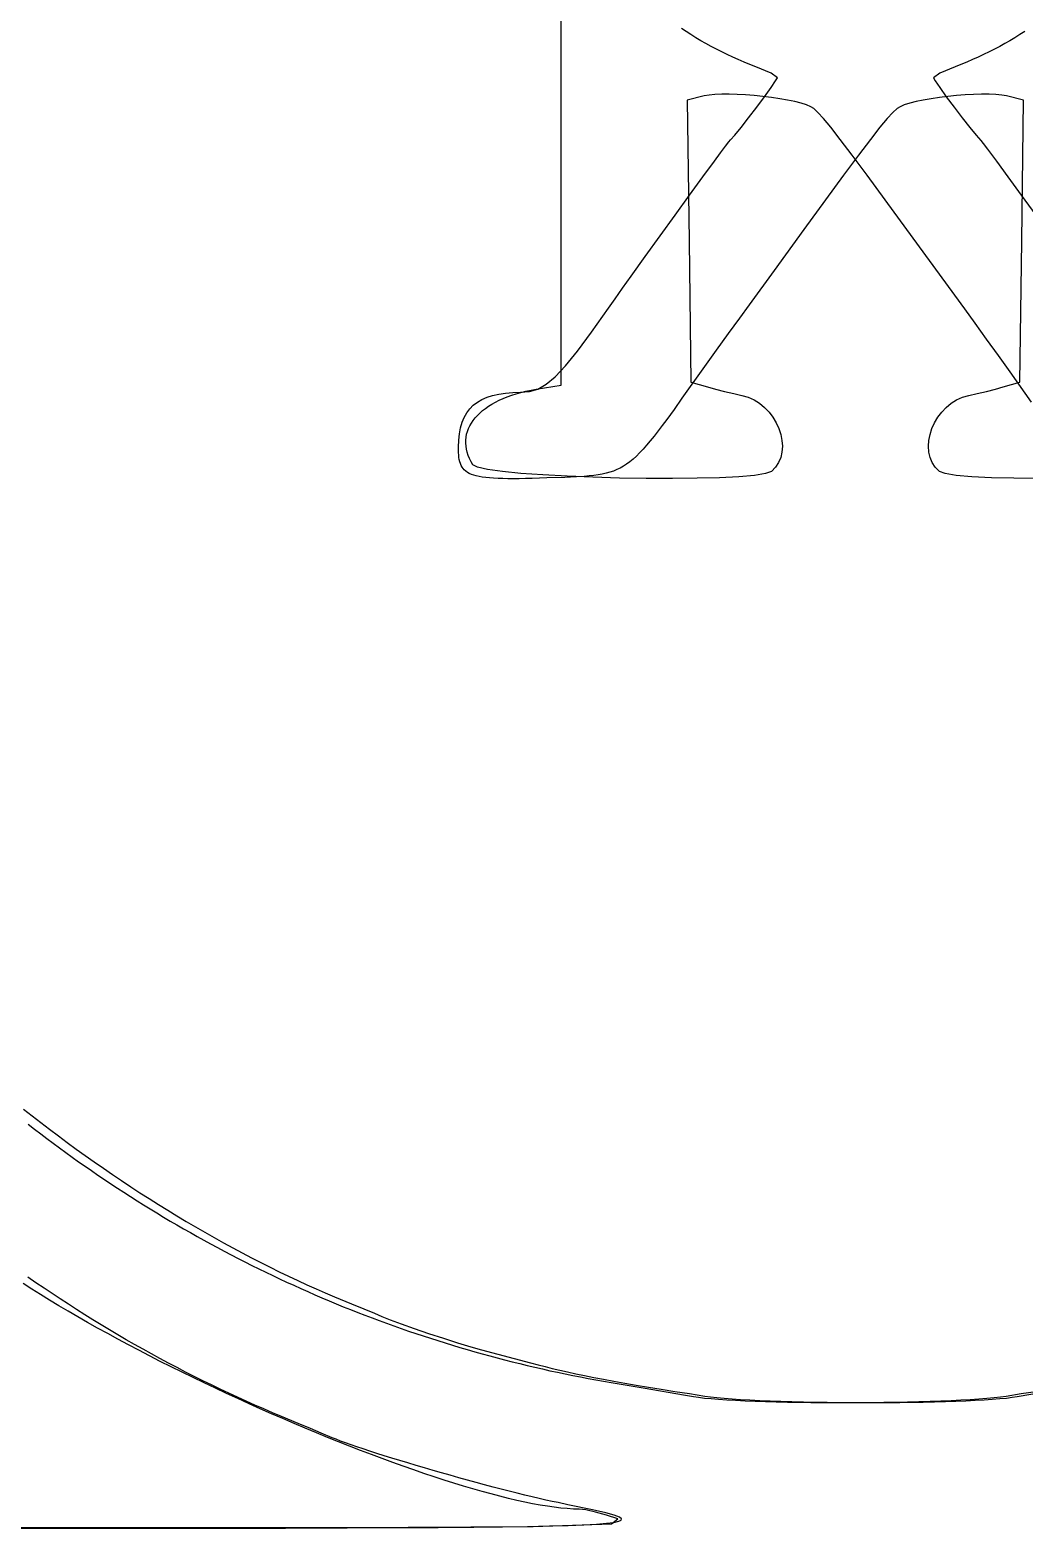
# Model space of a CAD drawing. Header units: inches. Extents: x -4 to 338, y -3 to 155.
# Drawn here: x 10.901 to 13.618, y 6.536 to 10.632 of the extents above; entities that cross this region are included whole.
import ezdxf

# ---------------------------------------------------------------- set-up
doc = ezdxf.new("R2010")
doc.units = ezdxf.units.IN
doc.layers.add('Bottom Overlay', color=54, linetype='Continuous')
doc.layers.add('Top Overlay', color=2, linetype='Continuous')

# ---------------------------------------------------------------- blocks, each defined once
blk = doc.blocks.new('IMPORTED_IMAGE_B_1')
at = {"layer": 'Bottom Overlay'}
for p, q in [((9.5327, -9.9508), (9.5197, -9.9422)), ((9.5458, -9.9593), (9.5327, -9.9508)), ((9.5592, -9.9676), (9.5458, -9.9593)), ((9.5729, -9.9758), (9.5592, -9.9676)), ((9.5868, -9.9837), (9.5729, -9.9758)), ((9.6009, -9.9915), (9.5868, -9.9837)), ((9.6153, -9.9991), (9.6009, -9.9915)), ((9.6299, -10.0065), (9.6153, -9.9991)), ((9.6448, -10.0137), (9.6299, -10.0065)), ((9.66, -10.0208), (9.6448, -10.0137)), ((9.6753, -10.0276), (9.66, -10.0208)), ((9.691, -10.0342), (9.6753, -10.0276)), ((9.7068, -10.0407), (9.691, -10.0342)), ((9.723, -10.0469), (9.7068, -10.0407)), ((9.7647, -10.0649), (9.723, -10.0469)), ((9.782, -10.0771), (9.7647, -10.0649)), ((9.7773, -10.0857), (9.782, -10.0771)), ((9.7469, -10.129), (9.7649, -10.1041)), ((9.7649, -10.1041), (9.7773, -10.0857)), ((9.7035, -10.1865), (9.7256, -10.1575)), ((9.7256, -10.1575), (9.7469, -10.129)), ((10.1172, -10.1563), (10.109, -10.1612)), ((10.129, -10.1514), (10.1172, -10.1563)), ((10.1438, -10.1468), (10.129, -10.1514)), ((10.1613, -10.1424), (10.1438, -10.1468)), ((10.1809, -10.1382), (10.1613, -10.1424)), ((10.2022, -10.1344), (10.1809, -10.1382)), ((10.2248, -10.131), (10.2022, -10.1344)), ((10.2481, -10.1281), (10.2248, -10.131)), ((10.2718, -10.1256), (10.2481, -10.1281)), ((10.2953, -10.1237), (10.2718, -10.1256)), ((10.3183, -10.1224), (10.2953, -10.1237)), ((10.3403, -10.1217), (10.3183, -10.1224)), ((10.3607, -10.1218), (10.3403, -10.1217)), ((10.3792, -10.1226), (10.3607, -10.1218)), ((10.3954, -10.1242), (10.3792, -10.1226)), ((10.4086, -10.1267), (10.3954, -10.1242)), ((10.4548, -10.1383), (10.4086, -10.1267)), ((10.4499, -10.5234), (10.4548, -10.1383)), ((9.6827, -10.213), (9.7035, -10.1865)), ((10.0825, -10.1883), (10.0625, -10.2125)), ((10.0977, -10.1716), (10.0825, -10.1883)), ((10.109, -10.1612), (10.0977, -10.1716)), ((9.6543, -10.2464), (9.6655, -10.234)), ((9.6655, -10.234), (9.6827, -10.213)), ((10.0625, -10.2125), (10.0365, -10.2456)), ((9.6099, -10.3051), (9.627, -10.2819)), ((9.627, -10.2819), (9.6405, -10.2639)), ((9.6405, -10.2639), (9.6498, -10.2518)), ((9.6498, -10.2518), (9.6543, -10.2464)), ((10.0365, -10.2456), (10.0037, -10.2888)), ((9.5785, -10.3478), (9.6099, -10.3051)), ((10.0037, -10.2888), (9.9631, -10.3433)), ((9.5421, -10.3978), (9.5785, -10.3478)), ((9.9631, -10.3433), (9.9138, -10.4105)), ((9.5024, -10.4525), (9.5421, -10.3978)), ((9.9138, -10.4105), (9.8547, -10.4916)), ((9.4613, -10.5093), (9.5024, -10.4525)), ((9.4206, -10.5657), (9.4613, -10.5093)), ((9.8547, -10.4916), (9.7732, -10.6034)), ((10.445, -10.9086), (10.4499, -10.5234)), ((9.3824, -10.6192), (9.4206, -10.5657)), ((9.7732, -10.6034), (9.7047, -10.6972)), ((9.3591, -10.6518), (9.3824, -10.6192)), ((9.3204, -10.7066), (9.3383, -10.6812)), ((9.3383, -10.6812), (9.3591, -10.6518)), ((9.274, -10.772), (9.3204, -10.7066)), ((9.7047, -10.6972), (9.6781, -10.7338)), ((9.2353, -10.8241), (9.274, -10.772)), ((9.6781, -10.7338), (9.6475, -10.7762)), ((9.6475, -10.7762), (9.615, -10.8214)), ((9.2026, -10.8643), (9.2353, -10.8241)), ((9.615, -10.8214), (9.5829, -10.8663)), ((9.1499, -10.9148), (9.1747, -10.8941)), ((9.1747, -10.8941), (9.2026, -10.8643)), ((9.5829, -10.8663), (9.5211, -10.9531)), ((9.0389, -10.9388), (9.0588, -10.9372)), ((9.0588, -10.9372), (9.0802, -10.9367)), ((9.0802, -10.9367), (9.1041, -10.9347)), ((9.1041, -10.9347), (9.1269, -10.9279)), ((9.1269, -10.9279), (9.1499, -10.9148)), ((10.328, -10.9402), (10.3532, -10.9343)), ((10.3532, -10.9343), (10.3781, -10.9279)), ((10.3781, -10.9279), (10.3996, -10.9219)), ((10.3996, -10.9219), (10.445, -10.9086)), ((8.9413, -10.9819), (8.951, -10.9721)), ((8.951, -10.9721), (8.962, -10.9636)), ((8.962, -10.9636), (8.9745, -10.9564)), ((8.9745, -10.9564), (8.9884, -10.9502)), ((8.9884, -10.9502), (9.0037, -10.9453)), ((9.0037, -10.9453), (9.0206, -10.9415)), ((9.0206, -10.9415), (9.0389, -10.9388)), ((9.5211, -10.9531), (9.4995, -10.9833)), ((10.2312, -10.9906), (10.2434, -10.9779)), ((10.2434, -10.9779), (10.257, -10.9666)), ((10.257, -10.9666), (10.272, -10.9572)), ((10.272, -10.9572), (10.2882, -10.95)), ((10.2882, -10.95), (10.3055, -10.9451)), ((10.3055, -10.9451), (10.328, -10.9402)), ((8.916, -11.0335), (8.9204, -11.0186)), ((8.9204, -11.0186), (8.9261, -11.0051)), ((8.9261, -11.0051), (8.933, -10.9928)), ((8.933, -10.9928), (8.9413, -10.9819)), ((9.4797, -11.0105), (9.4675, -11.027)), ((9.4995, -10.9833), (9.4797, -11.0105)), ((10.2117, -11.0197), (10.2206, -11.0047)), ((10.2206, -11.0047), (10.2312, -10.9906)), ((8.911, -11.0672), (8.9129, -11.0497)), ((8.9129, -11.0497), (8.916, -11.0335)), ((9.445, -11.0564), (9.4346, -11.0693)), ((9.456, -11.0423), (9.445, -11.0564)), ((9.4675, -11.027), (9.456, -11.0423)), ((10.1961, -11.0679), (10.1993, -11.0516)), ((10.1993, -11.0516), (10.2046, -11.0354)), ((10.2046, -11.0354), (10.2117, -11.0197)), ((8.9103, -11.0862), (8.911, -11.0672)), ((8.9104, -11.0939), (8.9103, -11.0862)), ((8.9106, -11.1012), (8.9104, -11.0939)), ((8.911, -11.1081), (8.9106, -11.1012)), ((9.415, -11.0921), (9.4056, -11.102)), ((9.4246, -11.0812), (9.415, -11.0921)), ((9.4346, -11.0693), (9.4246, -11.0812)), ((10.1949, -11.0841), (10.1961, -11.0679)), ((10.196, -11.0998), (10.1949, -11.0841)), ((10.1994, -11.1148), (10.196, -11.0998)), ((8.9117, -11.1145), (8.911, -11.1081)), ((8.9127, -11.1205), (8.9117, -11.1145)), ((8.914, -11.1262), (8.9127, -11.1205)), ((8.9156, -11.1314), (8.914, -11.1262)), ((8.9176, -11.1363), (8.9156, -11.1314)), ((8.9201, -11.1408), (8.9176, -11.1363)), ((8.923, -11.145), (8.9201, -11.1408)), ((9.3612, -11.1385), (9.3523, -11.1435)), ((9.3701, -11.1327), (9.3612, -11.1385)), ((9.3789, -11.1263), (9.3701, -11.1327)), ((9.3877, -11.119), (9.3789, -11.1263)), ((9.3966, -11.111), (9.3877, -11.119)), ((9.4056, -11.102), (9.3966, -11.111)), ((10.2053, -11.1288), (10.1994, -11.1148)), ((10.2137, -11.1416), (10.2053, -11.1288)), ((10.2248, -11.1528), (10.2137, -11.1416)), ((8.9264, -11.1488), (8.923, -11.145)), ((8.9303, -11.1523), (8.9264, -11.1488)), ((8.9348, -11.1555), (8.9303, -11.1523)), ((8.9399, -11.1584), (8.9348, -11.1555)), ((8.9456, -11.1609), (8.9399, -11.1584)), ((8.952, -11.1632), (8.9456, -11.1609)), ((8.9591, -11.1652), (8.952, -11.1632)), ((8.967, -11.167), (8.9591, -11.1652)), ((8.9756, -11.1685), (8.967, -11.167)), ((8.985, -11.1697), (8.9756, -11.1685)), ((8.9953, -11.1707), (8.985, -11.1697)), ((9.0065, -11.1715), (8.9953, -11.1707)), ((9.0185, -11.1721), (9.0065, -11.1715)), ((9.0315, -11.1725), (9.0185, -11.1721)), ((9.0455, -11.1728), (9.0315, -11.1725)), ((9.0606, -11.1728), (9.0455, -11.1728)), ((9.0767, -11.1727), (9.0606, -11.1728)), ((9.0938, -11.1724), (9.0767, -11.1727)), ((9.0767, -11.1727), (9.0767, -11.1727)), ((9.1121, -11.172), (9.0938, -11.1724)), ((9.1316, -11.1715), (9.1121, -11.172)), ((9.1522, -11.1708), (9.1316, -11.1715)), ((9.2009, -11.1691), (9.1522, -11.1708)), ((9.2329, -11.1677), (9.2009, -11.1691)), ((9.2544, -11.1663), (9.2329, -11.1677)), ((9.2676, -11.1652), (9.2544, -11.1663)), ((9.2801, -11.1639), (9.2676, -11.1652)), ((9.2919, -11.1622), (9.2801, -11.1639)), ((9.3031, -11.1602), (9.2919, -11.1622)), ((9.3138, -11.1579), (9.3031, -11.1602)), ((9.3239, -11.1551), (9.3138, -11.1579)), ((9.3337, -11.1518), (9.3239, -11.1551)), ((9.3431, -11.1479), (9.3337, -11.1518)), ((9.3523, -11.1435), (9.3431, -11.1479)), ((10.2407, -11.1588), (10.2248, -11.1528)), ((10.2711, -11.1637), (10.2407, -11.1588)), ((10.3139, -11.1674), (10.2711, -11.1637)), ((10.367, -11.1701), (10.3139, -11.1674)), ((10.4282, -11.1717), (10.367, -11.1701)), ((10.4955, -11.1724), (10.4282, -11.1717)), ((7.7212, -12.8953), (7.7449, -12.9139)), ((7.7449, -12.9139), (7.7449, -12.9139)), ((7.7449, -12.9139), (7.7688, -12.9324)), ((7.7688, -12.9324), (7.7688, -12.9324)), ((7.7688, -12.9324), (7.7928, -12.9507)), ((7.7928, -12.9507), (7.7928, -12.9507)), ((7.7928, -12.9507), (7.817, -12.9688)), ((7.817, -12.9688), (7.817, -12.9688)), ((7.817, -12.9688), (7.8413, -12.9868)), ((7.8413, -12.9868), (7.8413, -12.9868)), ((7.8413, -12.9868), (7.8657, -13.0046)), ((7.8657, -13.0046), (7.8657, -13.0046)), ((7.8657, -13.0046), (7.8903, -13.0222)), ((7.8903, -13.0222), (7.8903, -13.0222)), ((7.8903, -13.0222), (7.915, -13.0396)), ((7.915, -13.0396), (7.915, -13.0396)), ((7.915, -13.0396), (7.9398, -13.0569)), ((7.9398, -13.0569), (7.9398, -13.0569)), ((7.9398, -13.0569), (7.9647, -13.0739)), ((7.9647, -13.0739), (7.9647, -13.0739)), ((7.9647, -13.0739), (7.9897, -13.0907)), ((7.9897, -13.0907), (7.9897, -13.0907)), ((7.9897, -13.0907), (8.0147, -13.1074)), ((8.0147, -13.1074), (8.0147, -13.1074)), ((8.0147, -13.1074), (8.0399, -13.1238)), ((8.0399, -13.1238), (8.0399, -13.1238)), ((8.0399, -13.1238), (8.0651, -13.14)), ((8.0651, -13.14), (8.0651, -13.14)), ((8.0651, -13.14), (8.0903, -13.1559)), ((8.0903, -13.1559), (8.0903, -13.1559)), ((8.0903, -13.1559), (8.1157, -13.1716)), ((8.1157, -13.1716), (8.1157, -13.1716)), ((8.1157, -13.1716), (8.141, -13.1871)), ((8.141, -13.1871), (8.141, -13.1871)), ((8.141, -13.1871), (8.1664, -13.2024)), ((8.1664, -13.2024), (8.1664, -13.2024)), ((8.1664, -13.2024), (8.1918, -13.2174)), ((8.1918, -13.2174), (8.1918, -13.2174)), ((8.1918, -13.2174), (8.2173, -13.2321)), ((8.2173, -13.2321), (8.2173, -13.2321)), ((8.2173, -13.2321), (8.2427, -13.2466)), ((8.2427, -13.2466), (8.2427, -13.2466)), ((8.2427, -13.2466), (8.2682, -13.2608)), ((8.2682, -13.2608), (8.2682, -13.2608)), ((8.2682, -13.2608), (8.2937, -13.2747)), ((8.2937, -13.2747), (8.2937, -13.2747)), ((8.2937, -13.2747), (8.3191, -13.2883)), ((8.3191, -13.2883), (8.3191, -13.2883)), ((8.3191, -13.2883), (8.3446, -13.3017)), ((8.3446, -13.3017), (8.3446, -13.3017)), ((8.3446, -13.3017), (8.37, -13.3147)), ((8.37, -13.3147), (8.37, -13.3147)), ((8.37, -13.3147), (8.3953, -13.3275)), ((8.3953, -13.3275), (8.3953, -13.3275)), ((8.3953, -13.3275), (8.4207, -13.34)), ((8.4207, -13.34), (8.4207, -13.34)), ((8.4207, -13.34), (8.4459, -13.3521)), ((8.4459, -13.3521), (8.4459, -13.3521)), ((8.4459, -13.3521), (8.4711, -13.3639)), ((7.7555, -13.3699), (7.7336, -13.3548)), ((7.7776, -13.3848), (7.7555, -13.3699)), ((7.7555, -13.3699), (7.7555, -13.3699)), ((7.7997, -13.3997), (7.7776, -13.3848)), ((7.7776, -13.3848), (7.7776, -13.3848)), ((8.4711, -13.3639), (8.4711, -13.3639)), ((8.4711, -13.3639), (8.4963, -13.3754)), ((8.4963, -13.3754), (8.4963, -13.3754)), ((8.4963, -13.3754), (8.5214, -13.3866)), ((8.5214, -13.3866), (8.5214, -13.3866)), ((8.5214, -13.3866), (8.5464, -13.3975)), ((7.8219, -13.4143), (7.7997, -13.3997)), ((7.7997, -13.3997), (7.7997, -13.3997)), ((7.8441, -13.4288), (7.8219, -13.4143)), ((7.8219, -13.4143), (7.8219, -13.4143)), ((7.8665, -13.4431), (7.8441, -13.4288)), ((7.8441, -13.4288), (7.8441, -13.4288)), ((8.5464, -13.3975), (8.5464, -13.3975)), ((8.5464, -13.3975), (8.5713, -13.408)), ((8.5713, -13.408), (8.5713, -13.408)), ((8.5713, -13.408), (8.6181, -13.4272)), ((8.6181, -13.4272), (8.6181, -13.4272)), ((8.6181, -13.4272), (8.6517, -13.4412)), ((7.8889, -13.4573), (7.8665, -13.4431)), ((7.8665, -13.4431), (7.8665, -13.4431)), ((7.9115, -13.4712), (7.8889, -13.4573)), ((7.8889, -13.4573), (7.8889, -13.4573)), ((7.9341, -13.4851), (7.9115, -13.4712)), ((7.9115, -13.4712), (7.9115, -13.4712)), ((8.6517, -13.4412), (8.6517, -13.4412)), ((8.6517, -13.4412), (8.6807, -13.4534)), ((8.6807, -13.4534), (8.6807, -13.4534)), ((8.6807, -13.4534), (8.7012, -13.4621)), ((8.7012, -13.4621), (8.7012, -13.4621)), ((8.7012, -13.4621), (8.7235, -13.4712)), ((8.7235, -13.4712), (8.7235, -13.4712)), ((8.7235, -13.4712), (8.7537, -13.4824)), ((7.9568, -13.4987), (7.9341, -13.4851)), ((7.9341, -13.4851), (7.9341, -13.4851)), ((7.9796, -13.5122), (7.9568, -13.4987)), ((7.9568, -13.4987), (7.9568, -13.4987)), ((8.0024, -13.5255), (7.9796, -13.5122)), ((7.9796, -13.5122), (7.9796, -13.5122)), ((8.7537, -13.4824), (8.7537, -13.4824)), ((8.7537, -13.4824), (8.7896, -13.495)), ((8.7896, -13.495), (8.7896, -13.495)), ((8.7896, -13.495), (8.8288, -13.5083)), ((8.8288, -13.5083), (8.8288, -13.5083)), ((8.8288, -13.5083), (8.8691, -13.5215)), ((8.0253, -13.5387), (8.0024, -13.5255)), ((8.0024, -13.5255), (8.0024, -13.5255)), ((8.0484, -13.5517), (8.0253, -13.5387)), ((8.0253, -13.5387), (8.0253, -13.5387)), ((8.0714, -13.5645), (8.0484, -13.5517)), ((8.0484, -13.5517), (8.0484, -13.5517)), ((8.8691, -13.5215), (8.8691, -13.5215)), ((8.8691, -13.5215), (8.9082, -13.5339)), ((8.9082, -13.5339), (8.9082, -13.5339)), ((8.9082, -13.5339), (8.9438, -13.5447)), ((8.9438, -13.5447), (8.9438, -13.5447)), ((8.9438, -13.5447), (8.9736, -13.553)), ((8.9736, -13.553), (8.9736, -13.553)), ((8.9736, -13.553), (9.1069, -13.5885)), ((8.0946, -13.5771), (8.0714, -13.5645)), ((8.0714, -13.5645), (8.0714, -13.5645)), ((8.1179, -13.5896), (8.0946, -13.5771)), ((8.0946, -13.5771), (8.0946, -13.5771)), ((8.1412, -13.6018), (8.1179, -13.5896)), ((8.1179, -13.5896), (8.1179, -13.5896)), ((9.1069, -13.5885), (9.1069, -13.5885)), ((9.1069, -13.5885), (9.128, -13.5941)), ((9.128, -13.5941), (9.128, -13.5941)), ((9.128, -13.5941), (9.147, -13.5991)), ((9.147, -13.5991), (9.147, -13.5991)), ((9.147, -13.5991), (9.1667, -13.604)), ((8.1645, -13.6139), (8.1412, -13.6018)), ((8.1412, -13.6018), (8.1412, -13.6018)), ((8.188, -13.6259), (8.1645, -13.6139)), ((8.1645, -13.6139), (8.1645, -13.6139)), ((8.2115, -13.6376), (8.188, -13.6259)), ((8.188, -13.6259), (8.188, -13.6259)), ((8.2351, -13.6492), (8.2115, -13.6376)), ((8.2115, -13.6376), (8.2115, -13.6376)), ((9.1667, -13.604), (9.1667, -13.604)), ((9.1667, -13.604), (9.1872, -13.6088)), ((9.1872, -13.6088), (9.1872, -13.6088)), ((9.1872, -13.6088), (9.2088, -13.6137)), ((9.2088, -13.6137), (9.2088, -13.6137)), ((9.2088, -13.6137), (9.2314, -13.6186)), ((9.2314, -13.6186), (9.2314, -13.6186)), ((9.2314, -13.6186), (9.2552, -13.6235)), ((9.2552, -13.6235), (9.2552, -13.6235)), ((9.2552, -13.6235), (9.2803, -13.6285)), ((9.2803, -13.6285), (9.2803, -13.6285)), ((9.2803, -13.6285), (9.3069, -13.6336)), ((9.3069, -13.6336), (9.3069, -13.6336)), ((9.3069, -13.6336), (9.335, -13.6387)), ((9.335, -13.6387), (9.335, -13.6387)), ((9.335, -13.6387), (9.3647, -13.644)), ((8.2588, -13.6606), (8.2351, -13.6492)), ((8.2351, -13.6492), (8.2351, -13.6492)), ((8.2825, -13.6718), (8.2588, -13.6606)), ((8.2588, -13.6606), (8.2588, -13.6606)), ((8.3063, -13.6828), (8.2825, -13.6718)), ((8.2825, -13.6718), (8.2825, -13.6718)), ((9.3647, -13.644), (9.3647, -13.644)), ((9.3647, -13.644), (9.3962, -13.6494)), ((9.3962, -13.6494), (9.3962, -13.6494)), ((9.3962, -13.6494), (9.4295, -13.655)), ((9.4295, -13.655), (9.4295, -13.655)), ((9.4295, -13.655), (9.4648, -13.6608)), ((9.4648, -13.6608), (9.4648, -13.6608)), ((9.4648, -13.6608), (9.5022, -13.6668)), ((9.5022, -13.6668), (9.5022, -13.6668)), ((9.5022, -13.6668), (9.5418, -13.673)), ((9.5418, -13.673), (9.5418, -13.673)), ((9.5418, -13.673), (9.5837, -13.6795)), ((9.5837, -13.6795), (9.5837, -13.6795)), ((9.5837, -13.6795), (9.599, -13.6816)), ((9.599, -13.6816), (9.599, -13.6816)), ((9.599, -13.6816), (9.6165, -13.6835)), ((10.4239, -13.683), (10.4374, -13.6809)), ((10.4374, -13.6809), (10.5443, -13.6627)), ((10.4374, -13.6809), (10.4374, -13.6809)), ((8.3302, -13.6936), (8.3063, -13.6828)), ((8.3063, -13.6828), (8.3063, -13.6828)), ((8.3541, -13.7043), (8.3302, -13.6936)), ((8.3302, -13.6936), (8.3302, -13.6936)), ((8.3781, -13.7147), (8.3541, -13.7043)), ((8.3541, -13.7043), (8.3541, -13.7043)), ((8.4022, -13.725), (8.3781, -13.7147)), ((8.3781, -13.7147), (8.3781, -13.7147)), ((9.6165, -13.6835), (9.6165, -13.6835)), ((9.6165, -13.6835), (9.6363, -13.6854)), ((9.6363, -13.6854), (9.6363, -13.6854)), ((9.6363, -13.6854), (9.6581, -13.6871)), ((9.6581, -13.6871), (9.6581, -13.6871)), ((9.6581, -13.6871), (9.6816, -13.6886)), ((9.6816, -13.6886), (9.6816, -13.6886)), ((9.6816, -13.6886), (9.7069, -13.6901)), ((9.7069, -13.6901), (9.7069, -13.6901)), ((9.7069, -13.6901), (9.7337, -13.6914)), ((9.7337, -13.6914), (9.7337, -13.6914)), ((9.7337, -13.6914), (9.7619, -13.6925)), ((9.7619, -13.6925), (9.7619, -13.6925)), ((9.7619, -13.6925), (9.7913, -13.6936)), ((9.7913, -13.6936), (9.7913, -13.6936)), ((9.7913, -13.6936), (9.8217, -13.6945)), ((9.8217, -13.6945), (9.8217, -13.6945)), ((9.8217, -13.6945), (9.8531, -13.6953)), ((9.8531, -13.6953), (9.8531, -13.6953)), ((9.8531, -13.6953), (9.8851, -13.696)), ((9.8851, -13.696), (9.8851, -13.696)), ((9.8851, -13.696), (9.9178, -13.6965)), ((9.9178, -13.6965), (9.9178, -13.6965)), ((9.9178, -13.6965), (9.9508, -13.6969)), ((9.9508, -13.6969), (9.9508, -13.6969)), ((9.9508, -13.6969), (9.9842, -13.6971)), ((9.9842, -13.6971), (9.9842, -13.6971)), ((9.9842, -13.6971), (10.0176, -13.6972)), ((10.0176, -13.6972), (10.0176, -13.6972)), ((10.0176, -13.6972), (10.051, -13.6972)), ((10.051, -13.6972), (10.0841, -13.6971)), ((10.051, -13.6972), (10.051, -13.6972)), ((10.0841, -13.6971), (10.1169, -13.6968)), ((10.0841, -13.6971), (10.0841, -13.6971)), ((10.1169, -13.6968), (10.1492, -13.6964)), ((10.1169, -13.6968), (10.1169, -13.6968)), ((10.1492, -13.6964), (10.1807, -13.6959)), ((10.1492, -13.6964), (10.1492, -13.6964)), ((10.1807, -13.6959), (10.2115, -13.6952)), ((10.1807, -13.6959), (10.1807, -13.6959)), ((10.2115, -13.6952), (10.2412, -13.6944)), ((10.2115, -13.6952), (10.2115, -13.6952)), ((10.2412, -13.6944), (10.2698, -13.6934)), ((10.2412, -13.6944), (10.2412, -13.6944)), ((10.2698, -13.6934), (10.297, -13.6923)), ((10.2698, -13.6934), (10.2698, -13.6934)), ((10.297, -13.6923), (10.3228, -13.6911)), ((10.297, -13.6923), (10.297, -13.6923)), ((10.3228, -13.6911), (10.3469, -13.6897)), ((10.3228, -13.6911), (10.3228, -13.6911)), ((10.3469, -13.6897), (10.3692, -13.6883)), ((10.3469, -13.6897), (10.3469, -13.6897)), ((10.3692, -13.6883), (10.3896, -13.6866)), ((10.3692, -13.6883), (10.3692, -13.6883)), ((10.3896, -13.6866), (10.4079, -13.6849)), ((10.3896, -13.6866), (10.3896, -13.6866)), ((10.4079, -13.6849), (10.4239, -13.683)), ((10.4079, -13.6849), (10.4079, -13.6849)), ((10.4239, -13.683), (10.4239, -13.683)), ((8.4263, -13.7351), (8.4022, -13.725)), ((8.4022, -13.725), (8.4022, -13.725)), ((8.4727, -13.7542), (8.4263, -13.7351)), ((8.4263, -13.7351), (8.4263, -13.7351)), ((8.5063, -13.7683), (8.4727, -13.7542)), ((8.4727, -13.7542), (8.4727, -13.7542)), ((8.5353, -13.7806), (8.5063, -13.7683)), ((8.5063, -13.7683), (8.5063, -13.7683)), ((8.5651, -13.7935), (8.5353, -13.7806)), ((8.5353, -13.7806), (8.5353, -13.7806)), ((8.5759, -13.7978), (8.5651, -13.7935)), ((8.5651, -13.7935), (8.5651, -13.7935)), ((8.5882, -13.8025), (8.5759, -13.7978)), ((8.5759, -13.7978), (8.5759, -13.7978)), ((8.6018, -13.8075), (8.5882, -13.8025)), ((8.5882, -13.8025), (8.5882, -13.8025)), ((8.6167, -13.8127), (8.6018, -13.8075)), ((8.6018, -13.8075), (8.6018, -13.8075)), ((8.6329, -13.8183), (8.6167, -13.8127)), ((8.6167, -13.8127), (8.6167, -13.8127)), ((8.6501, -13.8241), (8.6329, -13.8183)), ((8.6329, -13.8183), (8.6329, -13.8183)), ((8.6684, -13.8301), (8.6501, -13.8241)), ((8.6501, -13.8241), (8.6501, -13.8241)), ((8.6876, -13.8363), (8.6684, -13.8301)), ((8.6684, -13.8301), (8.6684, -13.8301)), ((8.7077, -13.8426), (8.6876, -13.8363)), ((8.6876, -13.8363), (8.6876, -13.8363)), ((8.7285, -13.8491), (8.7077, -13.8426)), ((8.7077, -13.8426), (8.7077, -13.8426)), ((8.75, -13.8557), (8.7285, -13.8491)), ((8.7285, -13.8491), (8.7285, -13.8491)), ((8.7721, -13.8624), (8.75, -13.8557)), ((8.75, -13.8557), (8.75, -13.8557)), ((8.7946, -13.8691), (8.7721, -13.8624)), ((8.7721, -13.8624), (8.7721, -13.8624)), ((8.8176, -13.8759), (8.7946, -13.8691)), ((8.7946, -13.8691), (8.7946, -13.8691)), ((8.8408, -13.8826), (8.8176, -13.8759)), ((8.8176, -13.8759), (8.8176, -13.8759)), ((8.8643, -13.8894), (8.8408, -13.8826)), ((8.8408, -13.8826), (8.8408, -13.8826)), ((8.8879, -13.8961), (8.8643, -13.8894)), ((8.8643, -13.8894), (8.8643, -13.8894)), ((8.9116, -13.9027), (8.8879, -13.8961)), ((8.8879, -13.8961), (8.8879, -13.8961)), ((8.9352, -13.9093), (8.9116, -13.9027)), ((8.9116, -13.9027), (8.9116, -13.9027)), ((8.9587, -13.9157), (8.9352, -13.9093)), ((8.9352, -13.9093), (8.9352, -13.9093)), ((8.9819, -13.922), (8.9587, -13.9157)), ((8.9587, -13.9157), (8.9587, -13.9157)), ((9.0049, -13.9281), (8.9819, -13.922)), ((8.9819, -13.922), (8.9819, -13.922)), ((9.0274, -13.934), (9.0049, -13.9281)), ((9.0049, -13.9281), (9.0049, -13.9281)), ((9.0494, -13.9397), (9.0274, -13.934)), ((9.0274, -13.934), (9.0274, -13.934)), ((9.0709, -13.9451), (9.0494, -13.9397)), ((9.0494, -13.9397), (9.0494, -13.9397)), ((9.0917, -13.9502), (9.0709, -13.9451)), ((9.0709, -13.9451), (9.0709, -13.9451)), ((9.1117, -13.9551), (9.0917, -13.9502)), ((9.0917, -13.9502), (9.0917, -13.9502)), ((9.1309, -13.9596), (9.1117, -13.9551)), ((9.1117, -13.9551), (9.1117, -13.9551)), ((9.1492, -13.9638), (9.1309, -13.9596)), ((9.1309, -13.9596), (9.1309, -13.9596)), ((9.1664, -13.9676), (9.1492, -13.9638)), ((9.1492, -13.9638), (9.1492, -13.9638)), ((9.1825, -13.9709), (9.1664, -13.9676)), ((9.1664, -13.9676), (9.1664, -13.9676)), ((9.2094, -13.9764), (9.1825, -13.9709)), ((9.1825, -13.9709), (9.1825, -13.9709)), ((9.2763, -13.9905), (9.2094, -13.9764)), ((9.2094, -13.9764), (9.2094, -13.9764)), ((9.3128, -13.9989), (9.2763, -13.9905)), ((9.2763, -13.9905), (9.2763, -13.9905)), ((9.3361, -14.0054), (9.3128, -13.9989)), ((9.3128, -13.9989), (9.3128, -13.9989)), ((9.3502, -14.0106), (9.3361, -14.0054)), ((9.3361, -14.0054), (9.3361, -14.0054)), ((6.0399, -14.0429), (7.9436, -14.041)), ((7.9436, -14.041), (8.232, -14.0406)), ((7.9436, -14.041), (7.9436, -14.041)), ((8.232, -14.0406), (8.4379, -14.0402)), ((8.232, -14.0406), (8.232, -14.0406)), ((8.4379, -14.0402), (8.6064, -14.0398)), ((8.4379, -14.0402), (8.4379, -14.0402)), ((8.6064, -14.0398), (8.7436, -14.0392)), ((8.6064, -14.0398), (8.6064, -14.0398)), ((8.7436, -14.0392), (8.8545, -14.0386)), ((8.7436, -14.0392), (8.7436, -14.0392)), ((8.8545, -14.0386), (8.9527, -14.0377)), ((8.8545, -14.0386), (8.8545, -14.0386)), ((8.9527, -14.0377), (9.0308, -14.0368)), ((8.9527, -14.0377), (8.9527, -14.0377)), ((9.0308, -14.0368), (9.0995, -14.0358)), ((9.0308, -14.0368), (9.0308, -14.0368)), ((9.0995, -14.0358), (9.1591, -14.0345)), ((9.0995, -14.0358), (9.0995, -14.0358)), ((9.1591, -14.0345), (9.2101, -14.033)), ((9.1591, -14.0345), (9.1591, -14.0345)), ((9.2101, -14.033), (9.2528, -14.0313)), ((9.2101, -14.033), (9.2101, -14.033)), ((9.2528, -14.0313), (9.2876, -14.0294)), ((9.2528, -14.0313), (9.2528, -14.0313)), ((9.2876, -14.0294), (9.3149, -14.0272)), ((9.2876, -14.0294), (9.2876, -14.0294)), ((9.3149, -14.0272), (9.3351, -14.0247)), ((9.3149, -14.0272), (9.3149, -14.0272)), ((9.3351, -14.0247), (9.3485, -14.0219)), ((9.3351, -14.0247), (9.3351, -14.0247)), ((9.3485, -14.0219), (9.3555, -14.0188)), ((9.3485, -14.0219), (9.3485, -14.0219)), ((9.3563, -14.0149), (9.3502, -14.0106)), ((9.3502, -14.0106), (9.3502, -14.0106)), ((9.3555, -14.0188), (9.3563, -14.0149)), ((9.3555, -14.0188), (9.3555, -14.0188)), ((9.3563, -14.0149), (9.3563, -14.0149))]:
    blk.add_line(p, q, dxfattribs=at)
blk = doc.blocks.new('IMPORTED_IMAGE_B_2')
at = {"layer": 'Top Overlay'}
for p, q in [((9.1914, -10.9168), (9.1914, -9.9205)), ((10.458, -9.9508), (10.4448, -9.9593)), ((10.3897, -9.9915), (10.3753, -9.9991)), ((10.4039, -9.9837), (10.3897, -9.9915)), ((10.4177, -9.9758), (10.4039, -9.9837)), ((10.4314, -9.9676), (10.4177, -9.9758)), ((10.4448, -9.9593), (10.4314, -9.9676)), ((10.2996, -10.0342), (10.2838, -10.0407)), ((10.3153, -10.0276), (10.2996, -10.0342)), ((10.3306, -10.0208), (10.3153, -10.0276)), ((10.3458, -10.0137), (10.3306, -10.0208)), ((10.3607, -10.0065), (10.3458, -10.0137)), ((10.3753, -9.9991), (10.3607, -10.0065)), ((10.226, -10.0649), (10.2086, -10.0771)), ((10.2086, -10.0771), (10.2133, -10.0857)), ((10.2676, -10.0469), (10.226, -10.0649)), ((10.2838, -10.0407), (10.2676, -10.0469)), ((10.2133, -10.0857), (10.2258, -10.1041)), ((10.2258, -10.1041), (10.2437, -10.129)), ((9.582, -10.1267), (9.5358, -10.1383)), ((9.5358, -10.1383), (9.5407, -10.5234)), ((9.5952, -10.1242), (9.582, -10.1267)), ((9.6114, -10.1226), (9.5952, -10.1242)), ((9.6299, -10.1218), (9.6114, -10.1226)), ((9.6504, -10.1217), (9.6299, -10.1218)), ((9.6723, -10.1224), (9.6504, -10.1217)), ((9.6953, -10.1237), (9.6723, -10.1224)), ((9.7188, -10.1256), (9.6953, -10.1237)), ((9.7425, -10.1281), (9.7188, -10.1256)), ((9.7659, -10.131), (9.7425, -10.1281)), ((9.7884, -10.1344), (9.7659, -10.131)), ((9.8097, -10.1382), (9.7884, -10.1344)), ((9.8293, -10.1424), (9.8097, -10.1382)), ((9.8468, -10.1468), (9.8293, -10.1424)), ((9.8616, -10.1514), (9.8468, -10.1468)), ((9.8734, -10.1563), (9.8616, -10.1514)), ((9.8816, -10.1612), (9.8734, -10.1563)), ((10.2437, -10.129), (10.265, -10.1575)), ((10.265, -10.1575), (10.2871, -10.1865)), ((9.8929, -10.1716), (9.8816, -10.1612)), ((9.9081, -10.1883), (9.8929, -10.1716)), ((9.9282, -10.2125), (9.9081, -10.1883)), ((10.2871, -10.1865), (10.3079, -10.213)), ((9.9541, -10.2456), (9.9282, -10.2125)), ((10.3079, -10.213), (10.3251, -10.234)), ((10.3251, -10.234), (10.3379, -10.2482)), ((9.9869, -10.2888), (9.9541, -10.2456)), ((10.3379, -10.2482), (10.3449, -10.2571)), ((10.3449, -10.2571), (10.3563, -10.2722)), ((10.3563, -10.2722), (10.3807, -10.3051)), ((10.0275, -10.3433), (9.9869, -10.2888)), ((10.3807, -10.3051), (10.4121, -10.3478)), ((10.0768, -10.4105), (10.0275, -10.3433)), ((10.4121, -10.3478), (10.4485, -10.3978)), ((10.4485, -10.3978), (10.4883, -10.4525)), ((10.1359, -10.4916), (10.0768, -10.4105)), ((9.5407, -10.5234), (9.5456, -10.9086)), ((10.1981, -10.5769), (10.1359, -10.4916)), ((10.2942, -10.7086), (10.1981, -10.5769)), ((10.3224, -10.7474), (10.2942, -10.7086)), ((10.3538, -10.7911), (10.3224, -10.7474)), ((10.3864, -10.8365), (10.3538, -10.7911)), ((10.418, -10.8806), (10.3864, -10.8365)), ((10.4769, -10.9635), (10.418, -10.8806)), ((9.0683, -10.9407), (9.0813, -10.937)), ((9.0813, -10.937), (9.0948, -10.9337)), ((9.0948, -10.9337), (9.1088, -10.9307)), ((9.1088, -10.9307), (9.1232, -10.9281)), ((9.1232, -10.9281), (9.1914, -10.9168)), ((9.5456, -10.9086), (9.591, -10.9219)), ((9.591, -10.9219), (9.6125, -10.9279)), ((9.6125, -10.9279), (9.6374, -10.9343)), ((9.6374, -10.9343), (9.6626, -10.9402)), ((8.984, -10.9807), (8.9926, -10.9747)), ((8.9926, -10.9747), (9.0017, -10.969)), ((9.0017, -10.969), (9.0114, -10.9636)), ((9.0114, -10.9636), (9.0217, -10.9584)), ((9.0217, -10.9584), (9.0325, -10.9536)), ((9.0325, -10.9536), (9.0439, -10.949)), ((9.0439, -10.949), (9.0558, -10.9447)), ((9.0558, -10.9447), (9.0683, -10.9407)), ((9.6626, -10.9402), (9.6851, -10.9451)), ((9.6851, -10.9451), (9.7024, -10.95)), ((9.7024, -10.95), (9.7186, -10.9572)), ((9.7186, -10.9572), (9.7336, -10.9666)), ((9.7336, -10.9666), (9.7472, -10.9779)), ((9.7472, -10.9779), (9.7594, -10.9906)), ((8.9456, -11.0209), (8.9504, -11.0137)), ((8.9504, -11.0137), (8.9559, -11.0067)), ((8.9559, -11.0067), (8.962, -10.9999)), ((8.962, -10.9999), (8.9687, -10.9932)), ((8.9687, -10.9932), (8.9761, -10.9868)), ((8.9761, -10.9868), (8.984, -10.9807)), ((9.7594, -10.9906), (9.77, -11.0047)), ((9.77, -11.0047), (9.7789, -11.0197)), ((8.9305, -11.0673), (8.9313, -11.0593)), ((8.9313, -11.0593), (8.9328, -11.0513)), ((8.9328, -11.0513), (8.935, -11.0435)), ((8.935, -11.0435), (8.9378, -11.0358)), ((8.9378, -11.0358), (8.9414, -11.0283)), ((8.9414, -11.0283), (8.9456, -11.0209)), ((9.7789, -11.0197), (9.7861, -11.0354)), ((9.7861, -11.0354), (9.7913, -11.0516)), ((9.7913, -11.0516), (9.7946, -11.0679)), ((8.9304, -11.0755), (8.9305, -11.0673)), ((8.931, -11.0838), (8.9304, -11.0755)), ((8.9323, -11.0921), (8.931, -11.0838)), ((8.9344, -11.1006), (8.9323, -11.0921)), ((8.9372, -11.1091), (8.9344, -11.1006)), ((9.7946, -11.0998), (9.7912, -11.1148)), ((9.7946, -11.0679), (9.7957, -11.0841)), ((9.7957, -11.0841), (9.7946, -11.0998)), ((8.9407, -11.1177), (8.9372, -11.1091)), ((8.945, -11.1263), (8.9407, -11.1177)), ((8.9501, -11.1349), (8.945, -11.1263)), ((8.9626, -11.1416), (8.9501, -11.1349)), ((8.99, -11.1477), (8.9626, -11.1416)), ((9.7769, -11.1416), (9.7658, -11.1528)), ((9.7853, -11.1288), (9.7769, -11.1416)), ((9.7912, -11.1148), (9.7853, -11.1288)), ((9.0303, -11.1532), (8.99, -11.1477)), ((9.0813, -11.1582), (9.0303, -11.1532)), ((9.141, -11.1625), (9.0813, -11.1582)), ((9.2071, -11.166), (9.141, -11.1625)), ((9.2777, -11.1689), (9.2071, -11.166)), ((9.3507, -11.1709), (9.2777, -11.1689)), ((9.4238, -11.1721), (9.3507, -11.1709)), ((9.4951, -11.1724), (9.4238, -11.1721)), ((9.5624, -11.1717), (9.4951, -11.1724)), ((9.6236, -11.1701), (9.5624, -11.1717)), ((9.6767, -11.1674), (9.6236, -11.1701)), ((9.7195, -11.1637), (9.6767, -11.1674)), ((9.7499, -11.1588), (9.7195, -11.1637)), ((9.7658, -11.1528), (9.7499, -11.1588)), ((7.7344, -12.9367), (7.7515, -12.9499)), ((7.7515, -12.9499), (7.7515, -12.9499)), ((7.7515, -12.9499), (7.7685, -12.963)), ((7.7685, -12.963), (7.7685, -12.963)), ((7.7685, -12.963), (7.7857, -12.9759)), ((7.7857, -12.9759), (7.7857, -12.9759)), ((7.7857, -12.9759), (7.8029, -12.9888)), ((7.8029, -12.9888), (7.8029, -12.9888)), ((7.8029, -12.9888), (7.8201, -13.0015)), ((7.8201, -13.0015), (7.8201, -13.0015)), ((7.8201, -13.0015), (7.8374, -13.0141)), ((7.8374, -13.0141), (7.8374, -13.0141)), ((7.8374, -13.0141), (7.8548, -13.0267)), ((7.8548, -13.0267), (7.8548, -13.0267)), ((7.8548, -13.0267), (7.8723, -13.0391)), ((7.8723, -13.0391), (7.8723, -13.0391)), ((7.8723, -13.0391), (7.8898, -13.0514)), ((7.8898, -13.0514), (7.8898, -13.0514)), ((7.8898, -13.0514), (7.9073, -13.0636)), ((7.9073, -13.0636), (7.9073, -13.0636)), ((7.9073, -13.0636), (7.9249, -13.0756)), ((7.9249, -13.0756), (7.9249, -13.0756)), ((7.9249, -13.0756), (7.9426, -13.0876)), ((7.9426, -13.0876), (7.9426, -13.0876)), ((7.9426, -13.0876), (7.9604, -13.0995)), ((7.9604, -13.0995), (7.9604, -13.0995)), ((7.9604, -13.0995), (7.9782, -13.1112)), ((7.9782, -13.1112), (7.9782, -13.1112)), ((7.9782, -13.1112), (7.996, -13.1228)), ((7.996, -13.1228), (7.996, -13.1228)), ((7.996, -13.1228), (8.0139, -13.1344)), ((8.0139, -13.1344), (8.0139, -13.1344)), ((8.0139, -13.1344), (8.0319, -13.1458)), ((8.0319, -13.1458), (8.0319, -13.1458)), ((8.0319, -13.1458), (8.0499, -13.1571)), ((8.0499, -13.1571), (8.0499, -13.1571)), ((8.0499, -13.1571), (8.068, -13.1683)), ((8.068, -13.1683), (8.068, -13.1683)), ((8.068, -13.1683), (8.0861, -13.1793)), ((8.0861, -13.1793), (8.0861, -13.1793)), ((8.0861, -13.1793), (8.1043, -13.1903)), ((8.1043, -13.1903), (8.1043, -13.1903)), ((8.1043, -13.1903), (8.1225, -13.2012)), ((8.1225, -13.2012), (8.1225, -13.2012)), ((8.1225, -13.2012), (8.1408, -13.2119)), ((8.1408, -13.2119), (8.1408, -13.2119)), ((8.1408, -13.2119), (8.1592, -13.2225)), ((8.1592, -13.2225), (8.1592, -13.2225)), ((8.1592, -13.2225), (8.1776, -13.233)), ((8.1776, -13.233), (8.1776, -13.233)), ((8.1776, -13.233), (8.1961, -13.2434)), ((8.1961, -13.2434), (8.1961, -13.2434)), ((8.1961, -13.2434), (8.2146, -13.2537)), ((8.2146, -13.2537), (8.2146, -13.2537)), ((8.2146, -13.2537), (8.2331, -13.2639)), ((8.2331, -13.2639), (8.2331, -13.2639)), ((8.2331, -13.2639), (8.2518, -13.274)), ((8.2518, -13.274), (8.2518, -13.274)), ((8.2518, -13.274), (8.2704, -13.2839)), ((8.2704, -13.2839), (8.2704, -13.2839)), ((8.2704, -13.2839), (8.2892, -13.2937)), ((8.2892, -13.2937), (8.2892, -13.2937)), ((8.2892, -13.2937), (8.308, -13.3034)), ((8.308, -13.3034), (8.308, -13.3034)), ((8.308, -13.3034), (8.3268, -13.313)), ((8.3268, -13.313), (8.3268, -13.313)), ((8.3268, -13.313), (8.3457, -13.3225)), ((8.3457, -13.3225), (8.3457, -13.3225)), ((8.3457, -13.3225), (8.3646, -13.3319)), ((8.3646, -13.3319), (8.3646, -13.3319)), ((8.3646, -13.3319), (8.3836, -13.3412)), ((8.3836, -13.3412), (8.3836, -13.3412)), ((8.3836, -13.3412), (8.4026, -13.3503)), ((8.4026, -13.3503), (8.4026, -13.3503)), ((8.4026, -13.3503), (8.4217, -13.3593)), ((7.744, -13.3873), (7.7206, -13.3723)), ((7.7681, -13.4024), (7.744, -13.3873)), ((7.744, -13.3873), (7.744, -13.3873)), ((8.4217, -13.3593), (8.4217, -13.3593)), ((8.4217, -13.3593), (8.4408, -13.3682)), ((8.4408, -13.3682), (8.4408, -13.3682)), ((8.4408, -13.3682), (8.46, -13.377)), ((8.46, -13.377), (8.46, -13.377)), ((8.46, -13.377), (8.4793, -13.3857)), ((8.4793, -13.3857), (8.4793, -13.3857)), ((8.4793, -13.3857), (8.4986, -13.3943)), ((8.4986, -13.3943), (8.4986, -13.3943)), ((8.4986, -13.3943), (8.5179, -13.4027)), ((7.7928, -13.4176), (7.7681, -13.4024)), ((7.7681, -13.4024), (7.7681, -13.4024)), ((7.818, -13.4328), (7.7928, -13.4176)), ((7.7928, -13.4176), (7.7928, -13.4176)), ((7.8438, -13.448), (7.818, -13.4328)), ((7.818, -13.4328), (7.818, -13.4328)), ((8.5179, -13.4027), (8.5179, -13.4027)), ((8.5179, -13.4027), (8.5373, -13.411)), ((8.5373, -13.411), (8.5373, -13.411)), ((8.5373, -13.411), (8.5567, -13.4192)), ((8.5567, -13.4192), (8.5567, -13.4192)), ((8.5567, -13.4192), (8.5762, -13.4273)), ((8.5762, -13.4273), (8.5762, -13.4273)), ((8.5762, -13.4273), (8.5957, -13.4353)), ((8.5957, -13.4353), (8.5957, -13.4353)), ((8.5957, -13.4353), (8.6153, -13.4432)), ((7.8701, -13.4633), (7.8438, -13.448)), ((7.8438, -13.448), (7.8438, -13.448)), ((7.8968, -13.4785), (7.8701, -13.4633)), ((7.8701, -13.4633), (7.8701, -13.4633)), ((8.6153, -13.4432), (8.6153, -13.4432)), ((8.6153, -13.4432), (8.6349, -13.4509)), ((8.6349, -13.4509), (8.6349, -13.4509)), ((8.6349, -13.4509), (8.6546, -13.4585)), ((8.6546, -13.4585), (8.6546, -13.4585)), ((8.6546, -13.4585), (8.6743, -13.466)), ((8.6743, -13.466), (8.6743, -13.466)), ((8.6743, -13.466), (8.694, -13.4734)), ((8.694, -13.4734), (8.694, -13.4734)), ((8.694, -13.4734), (8.7138, -13.4807)), ((7.9241, -13.4938), (7.8968, -13.4785)), ((7.8968, -13.4785), (7.8968, -13.4785)), ((7.9517, -13.509), (7.9241, -13.4938)), ((7.9241, -13.4938), (7.9241, -13.4938)), ((7.9798, -13.5243), (7.9517, -13.509)), ((7.9517, -13.509), (7.9517, -13.509)), ((8.7138, -13.4807), (8.7138, -13.4807)), ((8.7138, -13.4807), (8.7337, -13.4878)), ((8.7337, -13.4878), (8.7337, -13.4878)), ((8.7337, -13.4878), (8.7536, -13.4949)), ((8.7536, -13.4949), (8.7536, -13.4949)), ((8.7536, -13.4949), (8.7735, -13.5018)), ((8.7735, -13.5018), (8.7735, -13.5018)), ((8.7735, -13.5018), (8.7935, -13.5086)), ((8.7935, -13.5086), (8.7935, -13.5086)), ((8.7935, -13.5086), (8.8135, -13.5152)), ((8.8135, -13.5152), (8.8135, -13.5152)), ((8.8135, -13.5152), (8.8336, -13.5218)), ((8.0082, -13.5395), (7.9798, -13.5243)), ((7.9798, -13.5243), (7.9798, -13.5243)), ((8.037, -13.5546), (8.0082, -13.5395)), ((8.0082, -13.5395), (8.0082, -13.5395)), ((8.0661, -13.5697), (8.037, -13.5546)), ((8.037, -13.5546), (8.037, -13.5546)), ((8.8336, -13.5218), (8.8336, -13.5218)), ((8.8336, -13.5218), (8.8537, -13.5282)), ((8.8537, -13.5282), (8.8537, -13.5282)), ((8.8537, -13.5282), (8.8739, -13.5345)), ((8.8739, -13.5345), (8.8739, -13.5345)), ((8.8739, -13.5345), (8.8941, -13.5407)), ((8.8941, -13.5407), (8.8941, -13.5407)), ((8.8941, -13.5407), (8.9143, -13.5468)), ((8.9143, -13.5468), (8.9143, -13.5468)), ((8.9143, -13.5468), (8.9346, -13.5527)), ((8.9346, -13.5527), (8.9346, -13.5527)), ((8.9346, -13.5527), (8.9549, -13.5586)), ((8.9549, -13.5586), (8.9549, -13.5586)), ((8.9549, -13.5586), (8.9753, -13.5643)), ((8.0955, -13.5847), (8.0661, -13.5697)), ((8.0661, -13.5697), (8.0661, -13.5697)), ((8.1252, -13.5996), (8.0955, -13.5847)), ((8.0955, -13.5847), (8.0955, -13.5847)), ((8.1551, -13.6144), (8.1252, -13.5996)), ((8.1252, -13.5996), (8.1252, -13.5996)), ((8.9753, -13.5643), (8.9753, -13.5643)), ((8.9753, -13.5643), (8.9957, -13.5699)), ((8.9957, -13.5699), (8.9957, -13.5699)), ((8.9957, -13.5699), (9.0162, -13.5753)), ((9.0162, -13.5753), (9.0162, -13.5753)), ((9.0162, -13.5753), (9.0366, -13.5807)), ((9.0366, -13.5807), (9.0366, -13.5807)), ((9.0366, -13.5807), (9.0572, -13.5859)), ((9.0572, -13.5859), (9.0572, -13.5859)), ((9.0572, -13.5859), (9.0777, -13.591)), ((9.0777, -13.591), (9.0777, -13.591)), ((9.0777, -13.591), (9.0984, -13.596)), ((9.0984, -13.596), (9.0984, -13.596)), ((9.0984, -13.596), (9.119, -13.6008)), ((8.1852, -13.6291), (8.1551, -13.6144)), ((8.1551, -13.6144), (8.1551, -13.6144)), ((8.2155, -13.6437), (8.1852, -13.6291)), ((8.1852, -13.6291), (8.1852, -13.6291)), ((9.119, -13.6008), (9.119, -13.6008)), ((9.119, -13.6008), (9.1397, -13.6056)), ((9.1397, -13.6056), (9.1397, -13.6056)), ((9.1397, -13.6056), (9.1604, -13.6102)), ((9.1604, -13.6102), (9.1604, -13.6102)), ((9.1604, -13.6102), (9.1812, -13.6146)), ((9.1812, -13.6146), (9.1812, -13.6146)), ((9.1812, -13.6146), (9.202, -13.619)), ((9.202, -13.619), (9.202, -13.619)), ((9.202, -13.619), (9.2228, -13.6232)), ((9.2228, -13.6232), (9.2228, -13.6232)), ((9.2228, -13.6232), (9.2437, -13.6274)), ((9.2437, -13.6274), (9.2437, -13.6274)), ((9.2437, -13.6274), (9.2646, -13.6314)), ((9.2646, -13.6314), (9.2646, -13.6314)), ((9.2646, -13.6314), (9.2856, -13.6352)), ((9.2856, -13.6352), (9.2856, -13.6352)), ((9.2856, -13.6352), (9.3066, -13.639)), ((9.3066, -13.639), (9.3066, -13.639)), ((9.3066, -13.639), (9.3276, -13.6426)), ((8.2459, -13.6581), (8.2155, -13.6437)), ((8.2155, -13.6437), (8.2155, -13.6437)), ((8.2765, -13.6724), (8.2459, -13.6581)), ((8.2459, -13.6581), (8.2459, -13.6581)), ((8.3071, -13.6866), (8.2765, -13.6724)), ((8.2765, -13.6724), (8.2765, -13.6724)), ((9.3276, -13.6426), (9.3276, -13.6426)), ((9.3276, -13.6426), (9.4154, -13.6575)), ((9.4154, -13.6575), (9.4154, -13.6575)), ((9.4154, -13.6575), (9.5308, -13.6771)), ((9.5308, -13.6771), (9.5308, -13.6771)), ((9.5308, -13.6771), (9.5532, -13.6809)), ((9.5532, -13.6809), (9.5532, -13.6809)), ((9.5532, -13.6809), (9.5667, -13.683)), ((10.3741, -13.6835), (10.3917, -13.6816)), ((10.3917, -13.6816), (10.4069, -13.6795)), ((10.3917, -13.6816), (10.3917, -13.6816)), ((10.4069, -13.6795), (10.4488, -13.673)), ((10.4069, -13.6795), (10.4069, -13.6795)), ((10.4488, -13.673), (10.4884, -13.6668)), ((10.4488, -13.673), (10.4488, -13.673)), ((8.3379, -13.7006), (8.3071, -13.6866)), ((8.3071, -13.6866), (8.3071, -13.6866)), ((8.3686, -13.7143), (8.3379, -13.7006)), ((8.3379, -13.7006), (8.3379, -13.7006)), ((8.3994, -13.7279), (8.3686, -13.7143)), ((8.3686, -13.7143), (8.3686, -13.7143)), ((9.5667, -13.683), (9.5667, -13.683)), ((9.5667, -13.683), (9.5827, -13.6849)), ((9.5827, -13.6849), (9.5827, -13.6849)), ((9.5827, -13.6849), (9.601, -13.6866)), ((9.601, -13.6866), (9.601, -13.6866)), ((9.601, -13.6866), (9.6214, -13.6883)), ((9.6214, -13.6883), (9.6214, -13.6883)), ((9.6214, -13.6883), (9.6437, -13.6897)), ((9.6437, -13.6897), (9.6437, -13.6897)), ((9.6437, -13.6897), (9.6679, -13.6911)), ((9.6679, -13.6911), (9.6679, -13.6911)), ((9.6679, -13.6911), (9.6936, -13.6923)), ((9.6936, -13.6923), (9.6936, -13.6923)), ((9.6936, -13.6923), (9.7209, -13.6934)), ((9.7209, -13.6934), (9.7209, -13.6934)), ((9.7209, -13.6934), (9.7494, -13.6944)), ((9.7494, -13.6944), (9.7494, -13.6944)), ((9.7494, -13.6944), (9.7791, -13.6952)), ((9.7791, -13.6952), (9.7791, -13.6952)), ((9.7791, -13.6952), (9.8099, -13.6959)), ((9.8099, -13.6959), (9.8099, -13.6959)), ((9.8099, -13.6959), (9.8414, -13.6964)), ((9.8414, -13.6964), (9.8414, -13.6964)), ((9.8414, -13.6964), (9.8737, -13.6968)), ((9.8737, -13.6968), (9.8737, -13.6968)), ((9.8737, -13.6968), (9.9065, -13.6971)), ((9.9065, -13.6971), (9.9065, -13.6971)), ((9.9065, -13.6971), (9.9397, -13.6972)), ((9.9397, -13.6972), (9.9397, -13.6972)), ((9.9397, -13.6972), (9.973, -13.6972)), ((9.973, -13.6972), (10.0065, -13.6971)), ((9.973, -13.6972), (9.973, -13.6972)), ((10.0065, -13.6971), (10.0398, -13.6969)), ((10.0065, -13.6971), (10.0065, -13.6971)), ((10.0398, -13.6969), (10.0728, -13.6965)), ((10.0398, -13.6969), (10.0398, -13.6969)), ((10.0728, -13.6965), (10.1055, -13.696)), ((10.0728, -13.6965), (10.0728, -13.6965)), ((10.1055, -13.696), (10.1376, -13.6953)), ((10.1055, -13.696), (10.1055, -13.696)), ((10.1376, -13.6953), (10.1689, -13.6945)), ((10.1376, -13.6953), (10.1376, -13.6953)), ((10.1689, -13.6945), (10.1993, -13.6936)), ((10.1689, -13.6945), (10.1689, -13.6945)), ((10.1993, -13.6936), (10.2287, -13.6925)), ((10.1993, -13.6936), (10.1993, -13.6936)), ((10.2287, -13.6925), (10.2569, -13.6914)), ((10.2287, -13.6925), (10.2287, -13.6925)), ((10.2569, -13.6914), (10.2837, -13.6901)), ((10.2569, -13.6914), (10.2569, -13.6914)), ((10.2837, -13.6901), (10.309, -13.6886)), ((10.2837, -13.6901), (10.2837, -13.6901)), ((10.309, -13.6886), (10.3326, -13.6871)), ((10.309, -13.6886), (10.309, -13.6886)), ((10.3326, -13.6871), (10.3543, -13.6854)), ((10.3326, -13.6871), (10.3326, -13.6871)), ((10.3543, -13.6854), (10.3741, -13.6835)), ((10.3543, -13.6854), (10.3543, -13.6854)), ((10.3741, -13.6835), (10.3741, -13.6835)), ((8.4302, -13.7413), (8.3994, -13.7279)), ((8.3994, -13.7279), (8.3994, -13.7279)), ((8.4609, -13.7545), (8.4302, -13.7413)), ((8.4302, -13.7413), (8.4302, -13.7413)), ((8.4915, -13.7674), (8.4609, -13.7545)), ((8.4609, -13.7545), (8.4609, -13.7545)), ((8.5221, -13.7801), (8.4915, -13.7674)), ((8.4915, -13.7674), (8.4915, -13.7674)), ((8.5525, -13.7926), (8.5221, -13.7801)), ((8.5221, -13.7801), (8.5221, -13.7801)), ((8.5828, -13.8048), (8.5525, -13.7926)), ((8.5525, -13.7926), (8.5525, -13.7926)), ((8.6129, -13.8167), (8.5828, -13.8048)), ((8.5828, -13.8048), (8.5828, -13.8048)), ((8.6428, -13.8283), (8.6129, -13.8167)), ((8.6129, -13.8167), (8.6129, -13.8167)), ((8.6724, -13.8396), (8.6428, -13.8283)), ((8.6428, -13.8283), (8.6428, -13.8283)), ((8.7018, -13.8506), (8.6724, -13.8396)), ((8.6724, -13.8396), (8.6724, -13.8396)), ((8.7309, -13.8612), (8.7018, -13.8506)), ((8.7018, -13.8506), (8.7018, -13.8506)), ((8.7596, -13.8715), (8.7309, -13.8612)), ((8.7309, -13.8612), (8.7309, -13.8612)), ((8.788, -13.8815), (8.7596, -13.8715)), ((8.7596, -13.8715), (8.7596, -13.8715)), ((8.8161, -13.8911), (8.788, -13.8815)), ((8.788, -13.8815), (8.788, -13.8815)), ((8.8437, -13.9003), (8.8161, -13.8911)), ((8.8161, -13.8911), (8.8161, -13.8911)), ((8.8709, -13.9092), (8.8437, -13.9003)), ((8.8437, -13.9003), (8.8437, -13.9003)), ((8.8976, -13.9176), (8.8709, -13.9092)), ((8.8709, -13.9092), (8.8709, -13.9092)), ((8.9239, -13.9257), (8.8976, -13.9176)), ((8.8976, -13.9176), (8.8976, -13.9176)), ((8.9496, -13.9333), (8.9239, -13.9257)), ((8.9239, -13.9257), (8.9239, -13.9257)), ((8.9748, -13.9405), (8.9496, -13.9333)), ((8.9496, -13.9333), (8.9496, -13.9333)), ((8.9994, -13.9472), (8.9748, -13.9405)), ((8.9748, -13.9405), (8.9748, -13.9405)), ((9.0234, -13.9535), (8.9994, -13.9472)), ((8.9994, -13.9472), (8.9994, -13.9472)), ((9.0468, -13.9593), (9.0234, -13.9535)), ((9.0234, -13.9535), (9.0234, -13.9535)), ((9.0695, -13.9646), (9.0468, -13.9593)), ((9.0468, -13.9593), (9.0468, -13.9593)), ((9.0916, -13.9694), (9.0695, -13.9646)), ((9.0695, -13.9646), (9.0695, -13.9646)), ((9.1129, -13.9737), (9.0916, -13.9694)), ((9.0916, -13.9694), (9.0916, -13.9694)), ((9.1335, -13.9775), (9.1129, -13.9737)), ((9.1129, -13.9737), (9.1129, -13.9737)), ((9.1533, -13.9808), (9.1335, -13.9775)), ((9.1335, -13.9775), (9.1335, -13.9775)), ((9.1724, -13.9835), (9.1533, -13.9808)), ((9.1533, -13.9808), (9.1533, -13.9808)), ((9.1906, -13.9857), (9.1724, -13.9835)), ((9.1724, -13.9835), (9.1724, -13.9835)), ((9.2079, -13.9873), (9.1906, -13.9857)), ((9.1906, -13.9857), (9.1906, -13.9857)), ((9.2244, -13.9883), (9.2079, -13.9873)), ((9.2079, -13.9873), (9.2079, -13.9873)), ((9.24, -13.9887), (9.2244, -13.9883)), ((9.2244, -13.9883), (9.2244, -13.9883)), ((9.2586, -13.9909), (9.24, -13.9887)), ((9.24, -13.9887), (9.24, -13.9887)), ((9.2847, -13.9966), (9.2586, -13.9909)), ((9.2586, -13.9909), (9.2586, -13.9909)), ((9.3149, -14.005), (9.2847, -13.9966)), ((9.2847, -13.9966), (9.2847, -13.9966)), ((9.3458, -14.0152), (9.3149, -14.005)), ((9.3149, -14.005), (9.3149, -14.005)), ((7.6927, -14.0376), (8.6023, -14.0388)), ((8.6023, -14.0388), (9.1142, -14.0363)), ((8.6023, -14.0388), (8.6023, -14.0388)), ((9.1142, -14.0363), (9.3286, -14.0289)), ((9.1142, -14.0363), (9.1142, -14.0363)), ((9.3286, -14.0289), (9.3458, -14.0152)), ((9.3286, -14.0289), (9.3286, -14.0289)), ((9.3458, -14.0152), (9.3458, -14.0152))]:
    blk.add_line(p, q, dxfattribs=at)

msp = doc.modelspace()

# ---------------------------------------------------------------- block references
for name in ['IMPORTED_IMAGE_B_1', 'IMPORTED_IMAGE_B_2']:
    msp.add_blockref(name, (3.1621, 20.5787))

doc.saveas('drawing.dxf')
